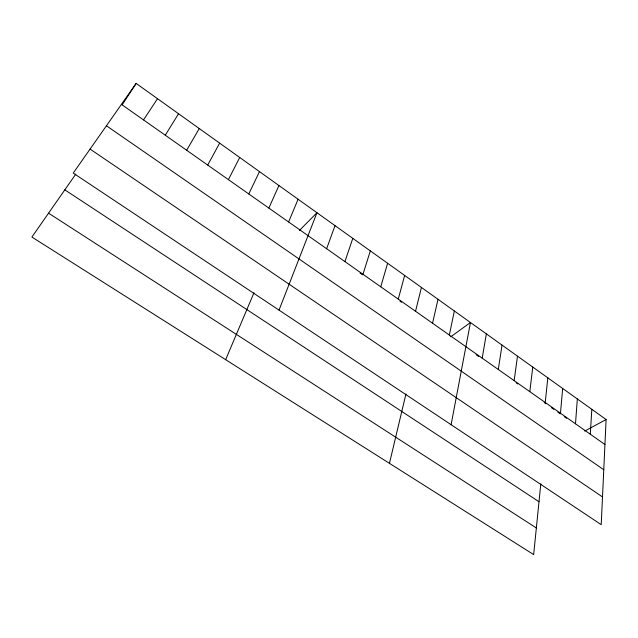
<?xml version="1.0" encoding="UTF-8"?>
<svg xmlns="http://www.w3.org/2000/svg" width="638" height="638" viewBox="0 0 638 638"><rect width="100%" height="100%" fill="white"/><g stroke="black" fill="none" stroke-linecap="round" stroke-linejoin="round"><path stroke-width="0.96" d="M606.1 419.525L601.219 524.651L73.242 173.089L136.141 83.403L606.1 419.525L584.743 431.065M590.31 434.215L591.817 409.309M575.492 423.791L577.342 398.957M560.467 413.217L562.676 388.47M540.809 483.827L533.663 554.597L31.9 237.065L75.818 174.086M545.235 402.506L547.819 377.84M529.803 391.652L532.762 367.073M514.148 380.639L517.498 356.156M498.286 369.482L502.034 345.094M482.2 358.165L486.355 333.881M451.106 424.701L470.461 322.517L450.699 336.816M449.335 335.046L454.352 310.993M432.556 323.243L438.011 299.31M389.451 463.34L405.943 393.989M415.537 311.264L421.447 287.459M398.272 299.118L404.644 275.441M380.75 286.797L387.609 263.255M362.974 274.292L370.327 250.894M344.927 261.596L352.798 238.357M326.624 248.716L335.006 225.637M279.029 310.116L316.966 212.733L299.413 230.438M288.599 221.968L298.09 199.231M225.661 359.68L253.972 292.762M268.853 208.076L278.934 185.53M248.788 193.968L259.475 171.614M228.412 179.629L239.721 157.482M207.701 165.059L219.655 143.127M186.663 150.257L199.271 128.549M165.274 135.216L178.56 113.739M122.241 104.728L136.141 83.403M143.534 119.92L157.522 98.691M48.56 213.172L536.351 527.969M64.821 189.853L539.006 501.723M90.078 149.085L602.503 496.946M106.434 125.758L603.771 469.728M121.427 104.369L604.944 444.511M360.071 273.088L362.504 274.803M399.978 301.152L401.557 302.26M476.163 354.72L478.612 356.443M516.142 382.824L517.705 383.932M544.206 402.562L545.817 403.695M551.455 407.658L553.872 409.365M557.883 412.18L560.268 413.855M564.247 416.654L566.632 418.329"/></g></svg>
